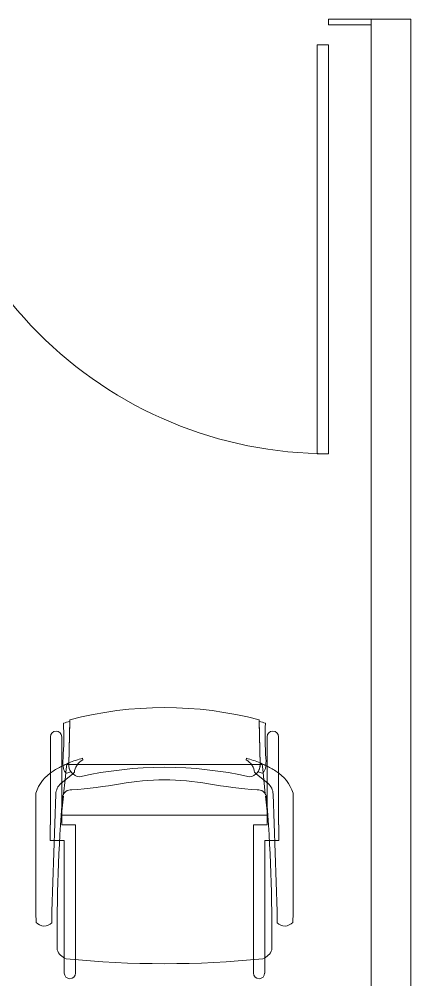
# Model space of a CAD drawing. Header units: inches. Extents: x 4757 to 6765, y 9919 to 10946.
# Drawn here: x 5495.9 to 5530.4, y 10493.6 to 10578.2 of the extents above; entities that cross this region are included whole.
import ezdxf

# ---------------------------------------------------------------- set-up
doc = ezdxf.new("R2010")
doc.units = ezdxf.units.IN
doc.header["$MEASUREMENT"] = 0
for name, color, linetype, lineweight in [('A-DOOR', 31, 'Continuous', 13), ('A-WALL', 113, 'Continuous', 13), ('I-FURN', 30, 'Continuous', 9), ('I-WALL', 2, 'Continuous', 9)]:
    doc.layers.add(name, color=color, linetype=linetype, lineweight=lineweight)

# ---------------------------------------------------------------- blocks, each defined once
blk = doc.blocks.new('Door - Glass Single - Patch - Short Handle-7125740-Level XX  POWER _ SIGNAL')
at = {"layer": 'A-DOOR', "lineweight": 20}
for p, q in [((17, -2), (18, -2)), ((17, -38), (17, -2)), ((18, -2), (18, -38)), ((18, -38), (17, -38))]:
    blk.add_line(p, q, dxfattribs=at)
at = {"layer": 'A-DOOR', "lineweight": 9}
blk.add_arc((18, -2), 36, 179.5, 270, dxfattribs=at)
blk = doc.blocks.new('F-Haworth_Chair_X99-Seminar - X99 Seminar Chair with Glides-V42-Level XX  POWER _ SIGNAL')
at = {"layer": 'I-FURN'}
for p, q in [((-8.82, 9.436), (-8.82, 10.778)), ((-7.829, 10.778), (-7.829, 9.57)), ((7.829, 9.57), (7.829, 10.778)), ((8.82, 10.778), (8.82, 9.436)), ((-8.82, -0.893), (-8.82, 9.436)), ((-7.829, 9.57), (-7.829, -2.271)), ((7.829, -2.271), (7.829, 9.57)), ((8.82, 9.436), (8.82, -0.893)), ((-11.324, 5.482), (-11.295, 6.317)), ((-9.919, 6.365), (-9.919, 5.365)), ((9.919, 5.365), (9.919, 6.365)), ((11.295, 6.317), (11.324, 5.482)), ((-11.324, -5.058), (-11.324, 5.482)), ((-9.919, 5.365), (-9.567, -4.966)), ((9.567, -4.966), (9.919, 5.365)), ((11.324, 5.482), (11.324, -5.058)), ((-10.07, -0.893), (-9.705, -0.893)), ((-10.07, -2.271), (-10.07, -0.893)), ((-9.705, -0.893), (-9.197, -0.893)), ((-9.197, -0.893), (-8.82, -0.893)), ((8.82, -0.893), (9.197, -0.893)), ((9.197, -0.893), (9.705, -0.893)), ((9.705, -0.893), (10.07, -0.893)), ((10.07, -0.893), (10.07, -2.271)), ((-10.038, -2.271), (-10.07, -2.271)), ((-10.038, -4.991), (-10.038, -2.271)), ((-9.042, -2.271), (-9.042, -3.122)), ((-7.829, -2.271), (-9.042, -2.271)), ((9.042, -2.271), (7.829, -2.271)), ((9.042, -3.122), (9.042, -2.271)), ((10.038, -2.271), (10.038, -4.991)), ((10.07, -2.271), (10.038, -2.271)), ((-9.066, -3.197), (-9.074, -3.122)), ((-9.071, -3.122), (9.071, -3.122)), ((-8.898, -4.801), (-9.066, -3.197)), ((-9.042, -3.122), (-9.042, -3.429)), ((9.066, -3.197), (8.898, -4.801)), ((9.042, -3.429), (9.042, -3.122)), ((9.074, -3.122), (9.066, -3.197)), ((-9.042, -3.429), (-9.042, -3.624)), ((-9.042, -3.624), (-9.042, -5.987)), ((9.042, -3.624), (9.042, -3.429)), ((9.042, -5.987), (9.042, -3.624)), ((-10.038, -6.814), (-10.038, -4.995)), ((-8.878, -4.986), (-8.886, -4.91)), ((-8.748, -6.225), (-8.878, -4.986)), ((8.878, -4.986), (8.748, -6.225)), ((8.886, -4.91), (8.878, -4.986)), ((10.038, -4.995), (10.038, -6.814)), ((-9.126, -5.919), (-8.071, -6.772)), ((-9.042, -5.987), (-9.042, -7.403)), ((-8.681, -6.866), (-8.748, -6.225)), ((8.071, -6.772), (9.126, -5.919)), ((8.748, -6.225), (8.681, -6.866)), ((9.042, -7.403), (9.042, -5.987)), ((-10.038, -10.021), (-10.038, -6.814)), ((-9.042, -7.403), (-9.042, -10.021)), ((-8.623, -7.419), (-8.681, -6.866)), ((-8.604, -7.597), (-8.621, -7.429)), ((-8.61, -6.81), (-8.235, -6.946)), ((-8.488, -7.597), (-8.562, -7.597)), ((-8.423, -7.569), (-8.345, -11.369)), ((-8.342, -11.518), (-8.423, -7.569)), ((-7.645, -7.597), (-8.402, -7.597)), ((-8.03, -6.805), (-7.947, -6.872)), ((7.645, -7.597), (-7.645, -7.597)), ((8.402, -7.597), (7.645, -7.597)), ((7.947, -6.872), (8.03, -6.805)), ((8.235, -6.946), (8.61, -6.81)), ((8.423, -7.569), (8.342, -11.518)), ((8.345, -11.369), (8.423, -7.569)), ((8.562, -7.597), (8.488, -7.597)), ((8.621, -7.429), (8.604, -7.597)), ((8.681, -6.866), (8.623, -7.419)), ((9.042, -10.021), (9.042, -7.403)), ((10.038, -6.814), (10.038, -10.021)), ((-7.182, -7.994), (-7.207, -8.133)), ((7.207, -8.133), (7.182, -7.994))]:
    blk.add_line(p, q, dxfattribs=at)
for centre, radius, start, end in [((-8.324, 10.778), 0.495, 0, 180), ((8.324, 10.778), 0.495, 0, 180), ((-8.213, 8.279), 1.314, 110.04325, 159.95675), ((0, -75.008), 84.963, 84.14745, 95.85255), ((8.213, 8.279), 1.314, 20.04325, 69.95675), ((144.065, 7.322), 153.519, 179.47495, 184.52132), ((-144.065, 7.322), 153.519, 355.47868, 0.52505), ((-10.584, 5.679), 0.956, 45.89014, 138.10986), ((10.584, 5.679), 0.956, 41.89014, 134.10986), ((-7.872, -3.924), 3.634, 198.17893, 238.04781), ((-8.183, -4.904), 1.385, 182.80127, 227.10784), ((-8.236, -4.592), 0.763, 194.23375, 275.76625), ((8.236, -4.592), 0.763, 264.23375, 345.76625), ((8.183, -4.904), 1.385, 312.89216, 357.19873), ((7.872, -3.924), 3.634, 301.95219, 341.82107), ((-11.319, -48.077), 42.842, 79.97666, 85.76994), ((0, 15.966), 22.194, 259.97666, 280.02334), ((11.319, -48.077), 42.842, 94.23006, 100.02334), ((-7.37, -7.548), 1.054, 95.95537, 181.17861), ((0, 26.495), 33.832, 257.22846, 282.77154), ((7.37, -7.548), 1.054, 358.82139, 84.04463), ((-4.708, 1.148), 9.612, 238.04781, 243.99641), ((-5.201, -7.865), 3.739, 170.09358, 184.01435), ((-4.708, 1.148), 9.612, 243.99641, 246.49061), ((-8.28, -7.327), 0.613, 122.54268, 170.09358), ((-7.37, -7.548), 1.054, 145.20015, 181.17861), ((-6.554, -6.763), 1.382, 185.08783, 212.4248), ((-6.554, -6.763), 1.382, 214.01874, 242.94966), ((6.554, -6.763), 1.382, 297.05034, 325.98126), ((6.554, -6.763), 1.382, 327.5752, 354.91217), ((7.37, -7.548), 1.054, 358.82139, 34.79985), ((4.708, 1.148), 9.612, 293.50939, 296.00359), ((8.28, -7.327), 0.613, 9.90642, 57.45732), ((5.201, -7.865), 3.739, 355.98565, 9.90642), ((4.708, 1.148), 9.612, 296.00359, 301.95219), ((-36.062, -10.03), 27.198, 357.48818, 4.01435), ((-4.708, 1.148), 9.612, 246.63933, 247.07299), ((-4.708, 1.148), 9.612, 247.2631, 254.93341), ((4.708, 1.148), 9.612, 285.06659, 292.7369), ((4.708, 1.148), 9.612, 292.92701, 293.36067), ((36.062, -10.03), 27.198, 175.98565, 182.51182), ((-9.54, -10.021), 0.498, 180, 0), ((9.54, -10.021), 0.498, 180, 0), ((0.002, 20.729), 33.165, 254.44776, 255.42343), ((0.001, 20.292), 32.885, 255.30403, 284.69254), ((-0.002, 20.729), 33.165, 284.57657, 285.55224)]:
    blk.add_arc(centre, radius, start, end, dxfattribs=at)

msp = doc.modelspace()

# ---------------------------------------------------------------- linework, layer by layer
at = {"layer": 'A-WALL'}
msp.add_line((5526.851, 10577.689), (5526.851, 10578.189), dxfattribs=at)
at = {"layer": 'I-WALL', "lineweight": 13}
for p, q in [((5530.351, 10578.189), (5523.101, 10578.189)), ((5523.101, 10578.189), (5523.101, 10577.689)), ((5530.351, 10462.04), (5530.351, 10578.189)), ((5523.101, 10577.689), (5526.851, 10577.689)), ((5526.851, 10577.689), (5526.851, 10432.79))]:
    msp.add_line(p, q, dxfattribs=at)

# ---------------------------------------------------------------- block references
at = {"layer": 'A-DOOR'}
msp.add_blockref('Door - Glass Single - Patch - Short Handle-7125740-Level XX  POWER _ SIGNAL', (5505.101, 10577.939), dxfattribs=at)
at = {"layer": 'I-FURN', "rotation": 180}
msp.add_blockref('F-Haworth_Chair_X99-Seminar - X99 Seminar Chair with Glides-V42-Level XX  POWER _ SIGNAL', (5508.668, 10505.002), dxfattribs=at)

doc.saveas('drawing.dxf')
